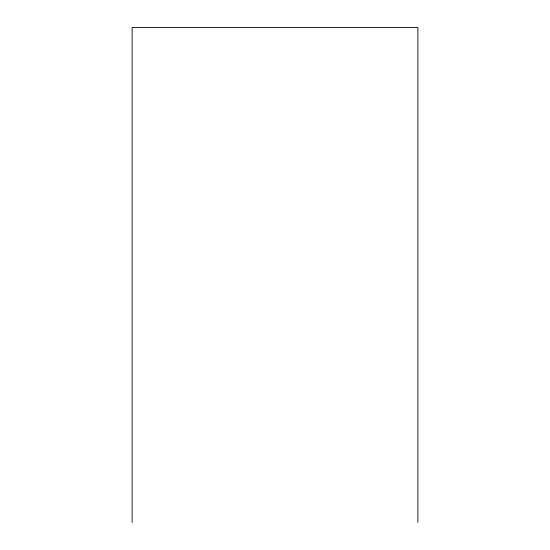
<?xml version="1.0" encoding="UTF-8"?>
<svg xmlns="http://www.w3.org/2000/svg" width="550" height="550" viewBox="0 0 550 550"><rect width="100%" height="100%" fill="white"/><g stroke="black" fill="none" stroke-linecap="round" stroke-linejoin="round"><path stroke-width="0.82" d="M417.883 522.5L417.883 27.5L132.117 27.5L132.117 522.5"/></g></svg>
